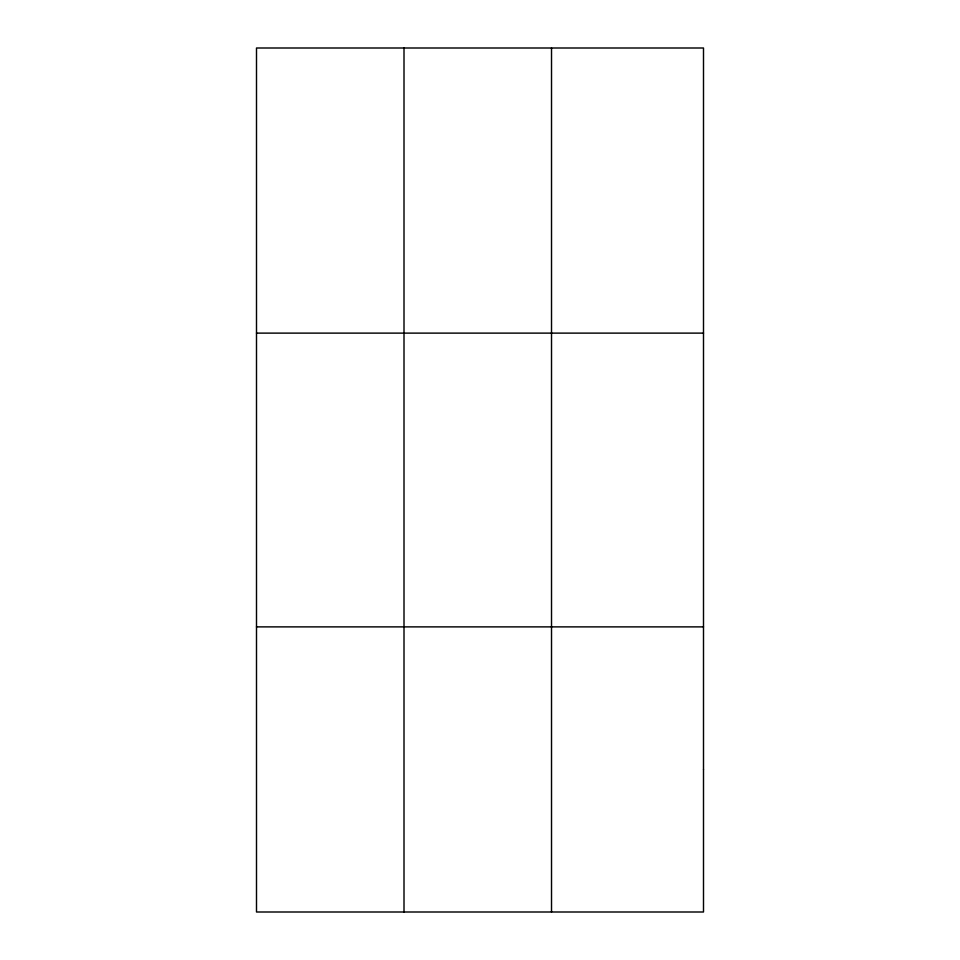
<?xml version="1.0" encoding="UTF-8"?>
<svg xmlns="http://www.w3.org/2000/svg" width="960" height="960" viewBox="0 0 960 960"><rect width="100%" height="100%" fill="white"/><g stroke="black" fill="none" stroke-linecap="round" stroke-linejoin="round"><path stroke-width="1.44" d="M404.004 48L404.004 912M551.52 48L551.52 912M256.5 333.12L703.5 333.12M256.5 626.88L703.5 626.88M703.5 769.44L703.5 912L256.5 912L256.5 48L703.5 48L703.5 769.44"/></g></svg>
